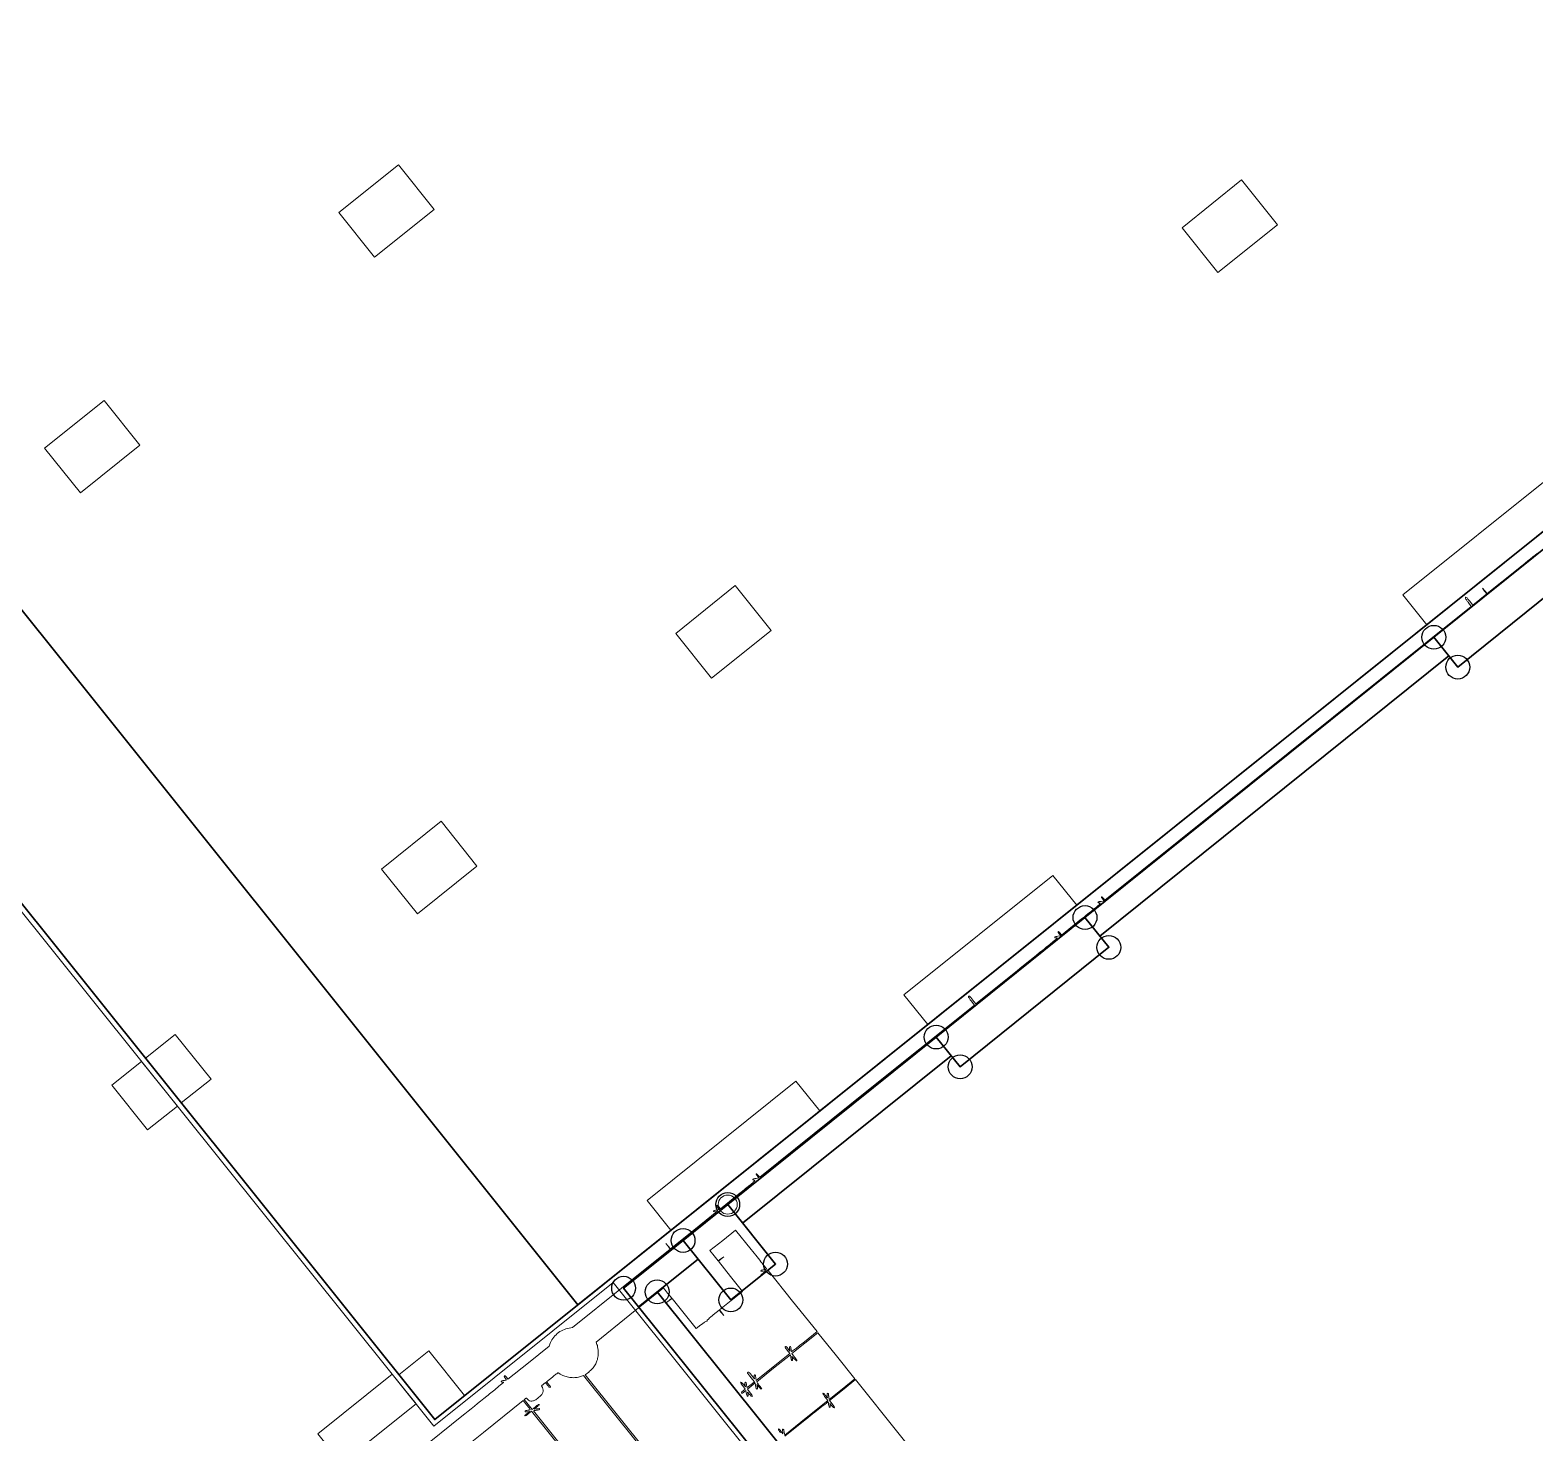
# Model space of a CAD drawing. Header units: metres. Extents: x 7511766 to 7511973, y 4692310 to 4692411.
# Drawn here: x 7511930.28 to 7511946.05, y 4692371.24 to 4692385.94 of the extents above; entities that cross this region are included whole.
import ezdxf

# ---------------------------------------------------------------- set-up
doc = ezdxf.new("R2010")
doc.units = ezdxf.units.M
doc.header["$PDMODE"] = 32
doc.header["$PDSIZE"] = 0.2
doc.layers.get('0').update_dxf_attribs({"lineweight": 0})
for name, color, linetype, lineweight, true_color in [('A - Bodrumi -1 Polyline_Pen_No__23', 7, 'Continuous', 0, 0xff6600), ('A - Kati karakteristik polyline_Pen_No__8', 7, 'Continuous', 0, 0xa80f02), ('A - objekti 1 gjendja faktike_Pen_No__8', 7, 'Continuous', 0, 0xa80f02), ('A - Sutereni Polyline_Pen_No__4', 7, 'Continuous', 0, 0x029e21)]:
    doc.layers.add(name, color=color, linetype=linetype, lineweight=lineweight, true_color=true_color)
for name, color, linetype, lineweight in [('A - objekti 1 gjendja faktike_Pen_No__1', 7, 'Continuous', 0), ('A - Perdhesa Polyine_Pen_No__6', 5, 'Continuous', 0), ('A - Shtyllat_Pen_No__1', 7, 'Continuous', 0), ('ll-cde-shtyllat', 7, 'Continuous', 0), ('Matjet_04.12.2019', 1, 'Continuous', 0), ('shytllat', 5, 'Continuous', 0)]:
    doc.layers.add(name, color=color, linetype=linetype, lineweight=lineweight)

# ---------------------------------------------------------------- blocks, each defined once
blk = doc.blocks.new('A$C51214811')
for points in [[(1.84, 321.63, -0.000353), (1.84, 317.27), (1.85, 310.32), (1.23, 310.29), (0.62, 310.26), (1.23, 310.24), (1.85, 310.22), (1.85, 308.66), (1.85, 307.09), (0.91, 307.09, 0.003525), (0.35, 307.09, 0.03688), (0.13, 307.07, 0.135392), (0.03, 307.02, 0.271434), (0, 306.95, 0.216015), (0.06, 306.87, 0.087454), (0.18, 306.82, 0.034227), (0.42, 306.79, 0.004591), (0.94, 306.77), (1.85, 306.75), (1.85, 265.68), (1.85, 224.61), (1.42, 224.61, 0.01883), (1.26, 224.6, 0.03053), (1.12, 224.58, 0.031449), (1.02, 224.56, 0.322437), (1, 224.52, 0.322621), (1.02, 224.49, 0.031364), (1.12, 224.46, 0.03048), (1.26, 224.44, 0.018798), (1.42, 224.44), (1.85, 224.44), (1.59, 223.99, 0.005), (1.49, 223.81, 0.007254), (1.41, 223.65, 0.004036), (1.35, 223.52, 0.112633), (1.34, 223.48, 0.342162), (1.38, 223.43, 0.178914), (1.47, 223.44, 0.082515), (1.59, 223.52, 0.057668), (1.7, 223.66, -0.696987), (1.78, 223.64, -0.029387), (1.82, 223.21, -0.007916), (1.84, 222.22, -0.000528), (1.84, 219.38), (1.85, 214.88), (1.42, 214.88, 0.01883), (1.26, 214.87, 0.03053), (1.12, 214.85, 0.031449), (1.02, 214.83, 0.322437), (1, 214.79, 0.323995), (1.02, 214.76, 0.030733), (1.13, 214.73, 0.030109), (1.26, 214.72, 0.018556), (1.43, 214.71), (1.86, 214.71), (1.6, 214.26, 0.004646), (1.41, 213.92, 0.058875), (1.35, 213.78, 0.283732), (1.37, 213.72, 0.184762), (1.44, 213.69, 0.147992), (1.5, 213.71, 0.039692), (1.56, 213.76, 0.036605), (1.63, 213.84, 0.030774), (1.7, 213.93, -0.739207), (1.79, 213.9, -0.006027), (1.82, 212.78, -0.003734), (1.84, 210.7, -0.000269), (1.84, 204.92), (1.85, 195.67), (0.91, 195.67, 0.003525), (0.35, 195.67, 0.03688), (0.13, 195.65, 0.135392), (0.03, 195.61, 0.271434), (0, 195.53, 0.216015), (0.06, 195.45, 0.087454), (0.18, 195.4, 0.034227), (0.42, 195.37, 0.004591), (0.94, 195.35), (1.85, 195.33), (1.85, 171.26), (1.85, 147.2), (1.42, 147.2, 0.01883), (1.26, 147.19, 0.03053), (1.12, 147.17, 0.031449), (1.02, 147.15, 0.322437), (1, 147.11, 0.323995), (1.02, 147.08, 0.030733), (1.13, 147.05, 0.030109), (1.26, 147.04, 0.018556), (1.43, 147.03), (1.86, 147.03), (1.6, 146.58, 0.004646), (1.41, 146.24, 0.058875), (1.35, 146.1, 0.283732), (1.37, 146.04, 0.184762), (1.44, 146.01, 0.147992), (1.5, 146.03, 0.039692), (1.56, 146.08, 0.036605), (1.63, 146.16, 0.030774), (1.7, 146.25, -0.682908), (1.78, 146.23, -0.037889), (1.82, 145.87, -0.008893), (1.84, 144.99, -0.000583), (1.84, 142.44), (1.85, 138.4), (1.42, 138.4, 0.014068), (1.21, 138.39, 0.058865), (1.09, 138.37, 0.122766), (1.02, 138.33, 0.200296), (1, 138.27, 0.199703), (1.02, 138.21, 0.122981), (1.09, 138.17, 0.059108), (1.21, 138.15, 0.014185), (1.42, 138.15), (1.84, 138.15), (1.59, 137.72, 0.025904), (1.42, 137.4, 0.148185), (1.39, 137.21, 0.571902), (1.47, 137.18, 0.057424), (1.65, 137.35), (1.84, 137.6), (1.84, 132.42), (1.85, 127.24), (1.23, 127.21), (0.62, 127.18), (1.23, 127.17), (1.85, 127.15), (1.85, 116.2), (1.85, 105.24), (1.56, 104.71, 0.065452), (1.14, 103.64, 0.062902), (1.02, 102.48, 0.064063), (1.18, 101.35, 0.073024), (1.63, 100.34), (1.85, 100), (1.85, 95.38), (1.85, 90.77), (1.42, 90.77, 0.014068), (1.21, 90.77, 0.058865), (1.09, 90.74, 0.122766), (1.02, 90.7, 0.200296), (1, 90.64, 0.188641), (1.02, 90.59, 0.12648), (1.08, 90.55, 0.063857), (1.2, 90.52, 0.016668), (1.38, 90.52, -0.015671), (1.53, 90.51, -0.02567), (1.65, 90.5, -0.023434), (1.74, 90.48, -0.342127), (1.76, 90.45, -0.111035), (1.75, 90.41, -0.00754), (1.7, 90.31, -0.010506), (1.63, 90.19, -0.007675), (1.55, 90.05, 0.008462), (1.4, 89.79, 0.082221), (1.35, 89.67, 0.306756), (1.38, 89.61, 0.143541), (1.46, 89.59, 0.140065), (1.52, 89.6, 0.048038), (1.59, 89.65, 0.04323), (1.65, 89.73, 0.038085), (1.71, 89.82, -0.767315), (1.79, 89.8, -0.003189), (1.82, 88.42, -0.003051), (1.84, 86.05, -0.000311), (1.84, 80.43), (1.85, 70.81)], [(443.31, 173.75, -0.000001), (443.33, 190.23, -0.415883)], [(6.41, 72.67), (6.41, 81.59), (6.41, 90.52), (7.43, 90.52, -0.003108), (7.82, 90.51, -0.00518), (8.15, 90.51, -0.001078), (8.43, 90.5, -0.403284), (8.44, 90.48, -0.118776), (8.44, 90.46, -0.002401), (8.38, 90.35, -0.005535), (8.31, 90.23, -0.003675), (8.23, 90.08, 0.007693), (8.08, 89.8, 0.071345), (8.03, 89.68, 0.277268), (8.06, 89.61, 0.174892), (8.13, 89.59, 0.174943), (8.19, 89.61, 0.032609), (8.26, 89.68, 0.031428), (8.35, 89.78, 0.024173), (8.43, 89.9), (8.61, 90.22), (8.61, 89.65, 0.013289), (8.62, 89.43, 0.023467), (8.64, 89.24, 0.020767), (8.66, 89.11, 0.347374), (8.7, 89.08, 0.362465), (8.73, 89.11, 0.015687), (8.76, 89.28, 0.019442), (8.78, 89.51, 0.009838), (8.78, 89.8), (8.78, 90.52), (61.11, 90.52, -0.000114)], [(98.06, 90.5, -0.000001), (113.4, 90.48, -0.426088)], [(61.28, 90.77, -0.00006), (41.21, 90.77, -0.000101), (24.32, 90.78), (8.97, 90.79, -0.414025), (8.95, 90.8, -0.118776), (8.96, 90.83, -0.002401), (9.01, 90.94, -0.005535), (9.08, 91.06, -0.003675), (9.16, 91.21, 0.021224), (9.38, 91.62, 0.269191), (9.36, 91.79, 0.509183), (9.25, 91.79, 0.024444), (9.01, 91.43), (8.79, 91.07), (8.79, 91.68, 0.012164), (8.78, 91.92, 0.02208), (8.76, 92.12, 0.018882), (8.73, 92.27, 0.351751), (8.7, 92.29, 0.365646), (8.66, 92.26, 0.014491), (8.64, 92.08, 0.018502), (8.62, 91.84, 0.009164), (8.61, 91.53), (8.61, 90.77), (7.51, 90.77), (6.41, 90.77), (6.41, 91, -0.040561), (6.42, 91.13, -0.180759), (6.46, 91.2, -0.145401), (6.54, 91.23, -0.023462), (6.7, 91.24, 0.116545), (7.14, 91.35, 0.131991), (7.45, 91.65, 0.097119), (7.64, 92.14, 0.042288), (7.7, 92.84, 0.034894), (7.66, 93.58, 0.092165), (7.49, 94.09, 0.128781), (7.19, 94.4, 0.106049), (6.76, 94.55), (6.41, 94.6), (6.41, 95.05), (6.41, 95.51), (7.01, 95.51, 0.008455), (7.31, 95.51, 0.044348), (7.48, 95.53, 0.103378), (7.57, 95.57, 0.241448), (7.6, 95.64, 0.241448), (7.57, 95.7, 0.103378), (7.48, 95.74, 0.044348), (7.31, 95.76, 0.008455), (7.01, 95.76), (6.41, 95.76), (6.41, 97.07, -0.00243), (6.42, 97.86, -0.026132), (6.44, 98.18, -0.082684), (6.48, 98.33, -0.289338), (6.56, 98.38, 0.082327), (6.65, 98.4, 0.009465), (6.85, 98.47, 0.011203), (7.08, 98.56, 0.008916), (7.32, 98.67, 0.054982), (8.02, 99.11, 0.04513), (8.67, 99.72, 0.04585), (9.18, 100.42, 0.063026), (9.49, 101.13), (9.59, 101.47), (62.78, 101.49, -0.000076)], [(62.83, 101.77), (9.71, 101.77), (9.71, 102.56, 0.040449), (9.64, 103.44, 0.051453), (9.43, 104.23, 0.052465), (9.06, 104.94, 0.044668), (8.54, 105.61, 0.036789), (8.19, 105.93, 0.022927), (7.73, 106.26, 0.023018), (7.25, 106.54, 0.040952), (6.83, 106.72), (6.41, 106.86), (6.41, 114.42), (6.41, 121.99), (7.56, 121.99), (8.7, 121.99), (8.71, 121.37), (8.73, 120.76), (8.76, 121.37), (8.79, 121.99), (12.17, 121.99), (15.55, 121.99), (15.55, 123.03, -0.006315), (15.56, 123.5, -0.015851), (15.58, 123.84, -0.016392), (15.61, 124.08, -0.159118), (15.65, 124.17, 0.049631), (15.7, 124.23, 0.147822), (15.71, 124.27, 0.147822), (15.7, 124.32, 0.049631), (15.65, 124.37, -0.167375), (15.6, 124.47, -0.012894), (15.57, 124.77, -0.01311), (15.56, 125.2, -0.004509), (15.55, 125.81), (15.55, 127.15), (16.16, 127.17), (16.78, 127.18), (16.16, 127.21), (15.55, 127.24), (15.55, 129.82), (15.55, 132.39), (12.17, 132.39), (8.78, 132.39), (8.77, 133.01), (8.75, 133.62), (8.72, 133.01), (8.69, 132.39), (7.55, 132.39), (6.41, 132.39), (6.41, 135.27), (6.41, 138.15), (10.77, 138.15, -0.000724), (12.44, 138.14, -0.001208), (13.85, 138.14, -0.000059), (15.11, 138.13, -0.411883), (15.13, 138.11, -0.118776), (15.12, 138.09, -0.002401), (15.07, 137.98, -0.005535), (15, 137.85, -0.003675), (14.92, 137.71, 0.021224), (14.7, 137.3, 0.269191), (14.72, 137.13, 0.509183), (14.83, 137.13, 0.024444), (15.07, 137.49), (15.29, 137.85), (15.29, 137.24, 0.012164), (15.3, 137, 0.02208), (15.32, 136.8, 0.018882), (15.35, 136.65, 0.351751), (15.38, 136.62, 0.365646), (15.42, 136.65, 0.014491), (15.44, 136.84, 0.018502), (15.46, 137.08, 0.009164), (15.47, 137.39), (15.47, 138.15), (22.32, 138.15), (29.17, 138.15), (29.17, 135.31, -0.002098), (29.17, 134.23, -0.003503), (29.15, 133.31, -0.000495), (29.13, 132.51, -0.419262), (29.11, 132.48, -0.10382), (29.07, 132.49, -0.007062), (28.96, 132.54, -0.009869), (28.84, 132.61, -0.007234), (28.71, 132.69, 0.009059), (28.45, 132.84, 0.07668), (28.33, 132.89, 0.284194), (28.27, 132.87, 0.169831), (28.24, 132.79, 0.174943), (28.26, 132.74, 0.032609), (28.33, 132.66, 0.031428), (28.44, 132.58, 0.024173), (28.56, 132.5), (28.87, 132.31), (28.3, 132.31, 0.008975), (28.01, 132.31, 0.045684), (27.85, 132.28, 0.104993), (27.76, 132.24, 0.2369), (27.73, 132.18, 0.266366), (27.77, 132.12, 0.088943), (27.87, 132.08, 0.037256), (28.07, 132.06, 0.00643), (28.45, 132.06), (29.17, 132.06), (29.17, 128.28), (29.17, 124.51), (28.8, 124.73, 0.009739), (28.65, 124.81, 0.012571), (28.51, 124.88, 0.010376), (28.39, 124.94, 0.10017), (28.33, 124.95, 0.236673), (28.26, 124.91, 0.292619), (28.25, 124.84, 0.096763), (28.35, 124.73, 0.034999), (28.52, 124.61), (28.79, 124.44), (27.97, 124.44, 0.003998), (27.46, 124.44, 0.046613), (27.26, 124.42, 0.162038), (27.18, 124.36, 0.183401), (27.14, 124.27, 0.212584), (27.18, 124.18, 0.142907), (27.29, 124.13, 0.038318), (27.52, 124.11, 0.002988), (28.16, 124.1), (29.17, 124.1), (29.17, 123.3, -0.007403), (29.17, 122.99, -0.012304), (29.15, 122.73, -0.005939), (29.13, 122.52, -0.386439), (29.11, 122.5, -0.111035), (29.07, 122.51, -0.00754), (28.96, 122.56, -0.010506), (28.84, 122.63, -0.007675), (28.71, 122.71, 0.00846), (28.44, 122.86, 0.082579), (28.32, 122.9, 0.307657), (28.27, 122.88, 0.142341), (28.24, 122.79, 0.168972), (28.26, 122.73, 0.03918), (28.33, 122.66, 0.036138), (28.44, 122.57, 0.0286), (28.56, 122.5), (28.87, 122.33), (28.3, 122.33, 0.009031), (28.01, 122.32, 0.045588), (27.85, 122.3, 0.104163), (27.76, 122.26, 0.236978), (27.73, 122.2, 0.266366), (27.77, 122.14, 0.088943), (27.87, 122.1, 0.037256), (28.07, 122.08, 0.00643), (28.45, 122.07), (29.17, 122.07), (29.17, 121.61, 0.01212), (29.18, 121.38, 0.054498), (29.2, 121.24, 0.118311), (29.24, 121.17, 0.211442), (29.3, 121.14, 0.202455), (29.36, 121.17, 0.121964), (29.4, 121.24, 0.057989), (29.42, 121.36, 0.013655), (29.42, 121.57), (29.42, 122), (29.8, 121.78, 0.022251), (30.06, 121.65, 0.053466), (30.26, 121.58, 0.105612), (30.39, 121.58, 0.358625), (30.44, 121.64, 0.209335), (30.42, 121.67, 0.022051), (30.35, 121.73, 0.024308), (30.25, 121.8, 0.017141), (30.14, 121.87), (29.84, 122.03), (30.36, 122.07, 0.015897), (30.58, 122.1, 0.028466), (30.76, 122.13, 0.03066), (30.88, 122.17, 0.221727), (30.93, 122.22, 0.394072), (30.9, 122.27, 0.061095), (30.79, 122.3, 0.029435), (30.57, 122.32, 0.006363), (30.19, 122.33), (29.42, 122.33), (29.42, 123.21), (29.42, 124.1), (29.84, 123.85, 0.012763), (30.13, 123.68, 0.067597), (30.31, 123.61, 0.21343), (30.4, 123.63, 0.244789), (30.44, 123.71, 0.180386), (30.42, 123.76, 0.035725), (30.35, 123.83, 0.033672), (30.24, 123.91, 0.025766), (30.12, 123.98), (29.81, 124.15), (30.38, 124.17, 0.011728), (30.84, 124.2, 0.282752), (30.93, 124.28, 0.513051), (30.89, 124.35, 0.013135), (30.45, 124.36, -0.009248), (30.24, 124.36, -0.008086), (30.02, 124.37, -0.008156), (29.82, 124.39, -0.023865), (29.69, 124.41), (29.42, 124.46), (29.42, 128.22), (29.42, 131.99), (29.82, 131.77, 0.011597), (29.97, 131.68, 0.014102), (30.13, 131.61, 0.012683), (30.26, 131.56, 0.089272), (30.32, 131.55, 0.18104), (30.41, 131.58, 0.365083), (30.43, 131.65, 0.111398), (30.32, 131.76, 0.034758), (30.13, 131.87), (29.82, 132.01), (30.36, 132.06, 0.01551), (30.58, 132.08, 0.028269), (30.75, 132.12, 0.030562), (30.88, 132.16, 0.222764), (30.93, 132.2, 0.394072), (30.9, 132.25, 0.061095), (30.79, 132.29, 0.029435), (30.57, 132.3, 0.006363), (30.19, 132.31), (29.42, 132.31), (29.42, 135.23), (29.42, 138.15), (34.59, 138.15), (39.75, 138.15), (39.75, 135.26), (39.75, 132.38), (39.43, 132.57, -0.004855), (39.3, 132.65, -0.005537), (39.18, 132.72, -0.005042), (39.08, 132.79, -0.030884), (39.03, 132.83, 0.094374), (38.94, 132.89, 0.116251), (38.84, 132.9, 0.159083), (38.76, 132.86, 0.211125), (38.73, 132.8, 0.175744), (38.75, 132.74, 0.030637), (38.83, 132.67, 0.030019), (38.93, 132.58, 0.022931), (39.05, 132.5), (39.37, 132.32), (38.79, 132.31, 0.009126), (38.51, 132.31, 0.039013), (38.35, 132.29, 0.08811), (38.26, 132.25, 0.348167), (38.24, 132.2, 0.245891), (38.3, 132.15, 0.029679), (38.45, 132.12, 0.024548), (38.68, 132.09, 0.009086), (39.01, 132.07), (39.75, 132.05), (39.75, 127.23), (39.75, 122.41), (39.29, 122.67, 0.013355), (39.08, 122.78, 0.038063), (38.93, 122.84, 0.059741), (38.82, 122.86, 0.278577), (38.77, 122.83, 0.076687), (38.74, 122.76, 0.251534), (38.75, 122.71, 0.069626), (38.82, 122.66, 0.002903), (39.07, 122.51), (39.37, 122.33), (38.79, 122.33, 0.009032), (38.51, 122.32, 0.039072), (38.35, 122.3, 0.089232), (38.26, 122.27, 0.348622), (38.24, 122.22, 0.245891), (38.3, 122.17, 0.029679), (38.45, 122.14, 0.024548), (38.68, 122.11, 0.009086), (39.01, 122.09)], [(39.92, 122.33), (39.92, 127.15, -0.001233), (39.92, 129, -0.002058), (39.93, 130.55, -0.000171), (39.95, 131.94, -0.422362), (39.98, 131.97, -0.10382), (40.02, 131.96, -0.007062), (40.12, 131.91, -0.009869), (40.25, 131.84, -0.007234), (40.38, 131.76, 0.028609), (40.74, 131.57, 0.215036), (40.92, 131.56, 0.550574), (40.94, 131.66, 0.037328), (40.66, 131.88), (40.38, 132.05), (40.91, 132.05, 0.010038), (41.18, 132.06, 0.04885), (41.33, 132.08, 0.11021), (41.41, 132.12, 0.227201), (41.44, 132.18, 0.273642), (41.4, 132.25, 0.084509), (41.29, 132.28, 0.035355), (41.08, 132.3, 0.005946), (40.68, 132.31), (39.92, 132.31), (39.92, 135.22), (39.92, 138.13), (76.65, 138.09, -0.000037), (90.74, 138.07, -0.000061)], [(102.62, 138.06, -0.000001), (113.4, 138.04, -0.0589)], [(156.67, 185.38, -0.000002), (156.68, 191.94, -0.41377)], [(249.91, 177.49, -0.000004), (249.93, 185.25, -0.413589)], [(312.55, 88.27, 0.000001), (312.54, 92.14, 0.000001), (312.53, 96.71)]]:
    blk.add_lwpolyline(points, format="xyb")

msp = doc.modelspace()

# ---------------------------------------------------------------- linework, layer by layer
at = {"color": 8, "linetype": 'ByBlock', "lineweight": -2, "transparency": 16777216}
for centre in [(7511944.995, 4692379.579), (7511945.246, 4692379.267), (7511941.339, 4692376.642), (7511941.589, 4692376.33), (7511939.779, 4692375.39), (7511940.03, 4692375.078), (7511937.594, 4692373.635), (7511937.126, 4692373.259), (7511938.095, 4692373.011), (7511936.503, 4692372.758), (7511936.855, 4692372.72), (7511937.627, 4692372.635)]:
    msp.add_circle(centre, 0.125, dxfattribs=at)
at = {"layer": 'A - Bodrumi -1 Polyline_Pen_No__23', "color": 30, "linetype": 'Continuous', "lineweight": 20, "true_color": 0xff6600}
for points in [[(7511916.21828, 4692401.41575), (7511925.22003, 4692382.99693), (7511934.52264, 4692371.38241), (7511951.63271, 4692385.08666), (7511943.03696, 4692395.81865), (7511943.64698, 4692396.30725), (7511936.34339, 4692411.25141)], [(7511925.199, 4692382.93104), (7511882.02661, 4692361.83233), (7511884.61729, 4692356.53126), (7511905.14689, 4692366.56426), (7511917.56903, 4692341.14686), (7511924.1165, 4692344.3467), (7511924.64837, 4692343.68436), (7511944.01582, 4692359.28762), (7511943.58816, 4692359.82319), (7511945.54327, 4692361.39367), (7511936.39386, 4692372.81692), (7511934.51501, 4692371.31205)], [(7511931.82507, 4692374.66697), (7511931.51286, 4692374.41691), (7511931.13777, 4692374.88521), (7511931.44998, 4692375.13527)], [(7511934.07703, 4692371.8583), (7511934.32709, 4692371.54609), (7511933.54658, 4692370.92095), (7511933.29653, 4692371.23315)]]:
    msp.add_lwpolyline(points, close=True, dxfattribs=at)
at = {"layer": 'A - Kati karakteristik polyline_Pen_No__8', "color": 14, "linetype": 'Continuous', "lineweight": 35, "true_color": 0xa80f02}
msp.add_lwpolyline([(7511925.22003, 4692382.99693), (7511926.9895, 4692383.86172), (7511936.02254, 4692372.58375), (7511950.46195, 4692384.14894), (7511944.08546, 4692392.11013), (7511944.47572, 4692392.4227), (7511942.937, 4692394.34382), (7511935.65436, 4692409.24511), (7511916.87692, 4692400.06809)], close=True, dxfattribs=at)
at = {"layer": 'A - objekti 1 gjendja faktike_Pen_No__1', "color": 7, "linetype": 'Continuous', "lineweight": 13}
for p, q in [((7511950.565, 4692384.05257), (7511937.59393, 4692373.63462)), ((7511936.5024, 4692372.75794), (7511937.59393, 4692373.63462)), ((7511937.59393, 4692373.63462), (7511937.59398, 4692373.63462)), ((7511945.64364, 4692361.37784), (7511936.5024, 4692372.75794))]:
    msp.add_line(p, q, dxfattribs=at)
at = {"layer": 'A - objekti 1 gjendja faktike_Pen_No__8', "color": 14, "linetype": 'Continuous', "lineweight": 35, "true_color": 0xa80f02}
msp.add_line((7511945.83861, 4692361.53432), (7511936.85454, 4692372.72012), dxfattribs=at)
at = {"layer": 'A - objekti 1 gjendja faktike_Pen_No__8', "color": 14, "linetype": 'Continuous', "lineweight": 35, "true_color": 0xa80f02, "flags": 128}
for points in [[(7511944.99518, 4692379.57907), (7511945.24566, 4692379.2672), (7511946.80499, 4692380.5196), (7511946.55451, 4692380.83147)], [(7511939.77943, 4692375.38995), (7511940.02991, 4692375.07808), (7511941.58924, 4692376.33048), (7511941.33876, 4692376.64235)], [(7511937.59393, 4692373.63462), (7511937.12613, 4692373.2589), (7511937.62709, 4692372.63517), (7511938.09489, 4692373.01089)], [(7511936.6592, 4692372.56274), (7511937.28292, 4692373.06369), (7511937.12613, 4692373.2589), (7511936.5024, 4692372.75794)]]:
    msp.add_lwpolyline(points, close=True, dxfattribs=at)
for points in [[(7511944.99518, 4692379.57907), (7511941.33876, 4692376.64235)], [(7511941.49554, 4692376.44714), (7511945.15197, 4692379.38386)], [(7511939.77943, 4692375.38995), (7511937.59393, 4692373.63462)], [(7511937.75071, 4692373.43941), (7511939.93622, 4692375.19474)], [(7511936.5024, 4692372.75794), (7511945.64369, 4692361.37777)]]:
    msp.add_lwpolyline(points, dxfattribs=at)
at = {"layer": 'A - Perdhesa Polyine_Pen_No__6', "color": 5, "linetype": 'Continuous', "lineweight": 35}
msp.add_lwpolyline([(7511916.87692, 4692400.06809), (7511925.22003, 4692382.99693), (7511934.52264, 4692371.38241), (7511950.46195, 4692384.14894), (7511941.55362, 4692395.27119), (7511942.2221, 4692395.8066), (7511935.65436, 4692409.24511)], close=True, dxfattribs=at)
at = {"layer": 'A - Shtyllat_Pen_No__1', "color": 7, "linetype": 'Continuous', "lineweight": 13, "flags": 128}
for points in [[(7511934.51665, 4692384.06166), (7511934.14156, 4692384.52996), (7511933.51716, 4692384.02985), (7511933.89225, 4692383.56154)], [(7511943.35618, 4692383.90277), (7511942.98109, 4692384.37108), (7511942.35669, 4692383.87096), (7511942.73177, 4692383.40266)], [(7511931.43364, 4692381.59233), (7511931.05856, 4692382.06064), (7511930.43415, 4692381.56052), (7511930.80924, 4692381.09222)], [(7511946.2313, 4692381.27291), (7511946.48135, 4692380.9607), (7511944.92034, 4692379.71041), (7511944.67028, 4692380.02261)], [(7511938.04872, 4692379.65179), (7511937.67364, 4692380.12009), (7511937.04923, 4692379.61997), (7511937.42432, 4692379.15167)], [(7511934.96572, 4692377.18246), (7511934.59063, 4692377.65077), (7511933.96622, 4692377.15065), (7511934.34131, 4692376.68235)], [(7511941.00189, 4692377.08443), (7511941.25195, 4692376.77223), (7511939.69093, 4692375.52194), (7511939.44087, 4692375.83414)], [(7511932.17798, 4692374.94963), (7511931.80289, 4692375.41794), (7511931.49069, 4692375.16788), (7511931.86577, 4692374.69957)], [(7511938.30914, 4692374.92768), (7511938.55919, 4692374.61548), (7511936.99818, 4692373.36518), (7511936.74812, 4692373.67739)], [(7511934.83484, 4692371.63247), (7511934.45976, 4692372.10078), (7511934.14755, 4692371.85072), (7511934.52264, 4692371.38241)]]:
    msp.add_lwpolyline(points, close=True, dxfattribs=at)
at = {"layer": 'A - Sutereni Polyline_Pen_No__4', "color": 104, "linetype": 'Continuous', "lineweight": 20, "true_color": 0x029e21}
msp.add_lwpolyline([(7511916.87692, 4692400.06809), (7511925.22003, 4692382.99693), (7511934.52264, 4692371.38241), (7511950.46195, 4692384.14894), (7511941.55362, 4692395.27119), (7511942.2221, 4692395.8066), (7511935.65436, 4692409.24511)], close=True, dxfattribs=at)
at = {"layer": 'Matjet_04.12.2019', "color": 1}
msp.add_point((7511937.59393, 4692373.63462), dxfattribs=at)
at = {"layer": 'shytllat', "color": 8, "linetype": 'Continuous', "lineweight": 35}
msp.add_line((7511945.83861, 4692361.53432), (7511936.85454, 4692372.72012), dxfattribs=at)
at = {"layer": 'shytllat', "color": 8, "linetype": 'Continuous', "lineweight": 35, "flags": 128}
for points in [[(7511944.99518, 4692379.57907), (7511945.24566, 4692379.2672), (7511946.80499, 4692380.5196), (7511946.55451, 4692380.83147)], [(7511939.77943, 4692375.38995), (7511940.02991, 4692375.07808), (7511941.58924, 4692376.33048), (7511941.33876, 4692376.64235)], [(7511937.59393, 4692373.63462), (7511937.12613, 4692373.2589), (7511937.62709, 4692372.63517), (7511938.09489, 4692373.01089)], [(7511936.6592, 4692372.56274), (7511937.28292, 4692373.06369), (7511937.12613, 4692373.2589), (7511936.5024, 4692372.75794)]]:
    msp.add_lwpolyline(points, close=True, dxfattribs=at)
for points in [[(7511944.99518, 4692379.57907), (7511941.33876, 4692376.64235)], [(7511941.49554, 4692376.44714), (7511945.15197, 4692379.38386)], [(7511939.77943, 4692375.38995), (7511937.59393, 4692373.63462)], [(7511937.75071, 4692373.43941), (7511939.93622, 4692375.19474)], [(7511936.5024, 4692372.75794), (7511945.64369, 4692361.37777)]]:
    msp.add_lwpolyline(points, dxfattribs=at)

# ---------------------------------------------------------------- block references
at = {"layer": 'll-cde-shtyllat', "xscale": 0.05993101123899882, "yscale": 0.05993101123899882, "zscale": 0.05993101123899882, "rotation": 308.7325131062978}
msp.add_blockref('A$C51214811', (7511930.97796, 4692368.48715), dxfattribs=at)

doc.saveas('drawing.dxf')
